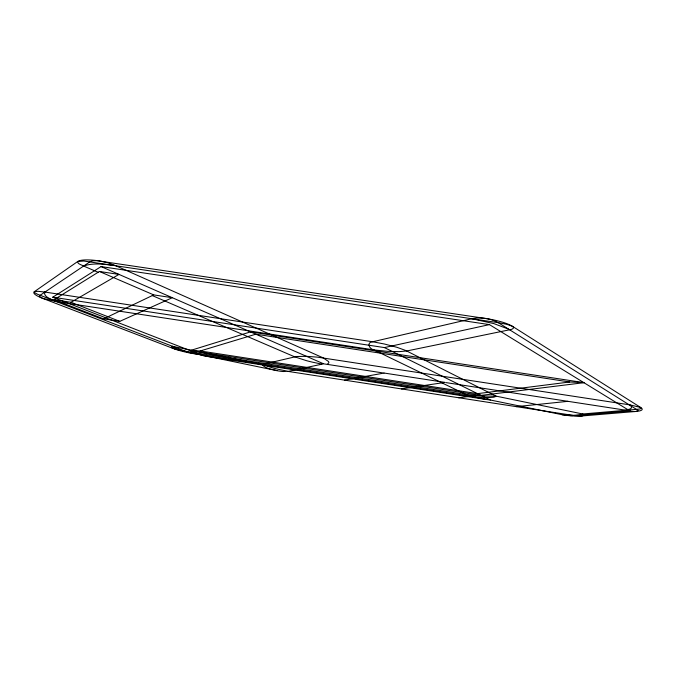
<?xml version="1.0" encoding="UTF-8"?>
<svg xmlns="http://www.w3.org/2000/svg" width="676" height="676" viewBox="0 0 676 676"><rect width="100%" height="100%" fill="white"/><g stroke="black" fill="none" stroke-linecap="round" stroke-linejoin="round"><path stroke-width="1.01" d="M34.299 291.728L34.789 292.759L37.383 294.195L55.914 301.42M187.311 352.492L187.075 352.441A24.015 4.056 10.9 0 1 173.436 348.571L42.816 298.412L40.154 297.06L39.504 295.716L90.026 261.747L92.73 260.826L96.888 260.683L485.655 318.497A32.194 7.402 8.1 0 1 512.619 326.423L640.755 407.535C642.259 409.174 637.983 409.141 637.045 409.326L582.771 413.982L496.099 396.144L405.625 350.455L396.846 347.278L384.357 344L372.645 341.769L44.76 292.04C43.027 297.313 52.686 299.493 56.294 301.564L187.877 352.23L277.515 370.761A7.985 1.335 10.1 0 0 283.413 371.53M512.619 326.423C515.45 328.105 511.284 329.744 509.67 329.778L406.724 350.979L399.186 351.647L387.593 351.351L373.87 349.889L56.294 301.564L42.816 298.412A27.986 5.146 12.3 0 1 34.4 291.643L77.757 261.477L83.824 261.029L498.305 322.68L506.738 324.294L512.366 326.271M568.516 415.588L566.15 415.343A7.985 1.318 7.8 0 1 562.094 414.709L490.37 400.015A10.436 1.783 8.4 0 1 486.821 399.558L207.54 356.497A17.17 2.89 10.8 0 1 203.417 355.762L52.753 297.203L101.079 266.581L489.441 324.615L629.626 410.771M54.046 299.713L99.406 271.473L118.993 274.405L70.988 302.29L54.046 299.713L103.589 318.878L119.796 321.353L172.321 297.71L153.706 294.897L99.406 271.473M115.241 265.516L107.695 262.736L100.2 261.029A32.059 6.912 12.4 0 0 77.757 261.477C77.115 264.037 81.914 264.874 83.604 266.048C93.668 262.44 104.856 264.493 115.241 265.516L323.305 357.925L328.46 361.483A43.019 7.732 10.1 0 1 328.84 362.759L327.361 364.33M34.4 291.643L37.966 291.297L44.76 292.04M103.589 318.878L153.706 294.897M283.421 371.538L287.951 371.293L279.061 369.459A41.295 7.132 10.1 0 1 273.467 368.09L262.127 364.541L172.228 346.306L171.408 346.746L171.594 347.599L173.436 348.571M190.117 350.59L250.534 331.882L584.165 382.658L481.042 395.401L190.117 350.59L200.214 350.971L477.518 393.652L569.699 381.991L584.165 382.658M200.214 350.971L255.815 334.189L569.699 381.991M574.473 415.529L580.819 415.993A8.188 1.36 7.7 0 0 582.247 415.943L635.922 411.464L638.178 410.45L498.305 322.68C490.37 318.261 480.712 317.052 471.823 318.726L372.645 341.769C366.181 342.284 369.29 349.061 373.87 349.889L466.558 394.801L471.941 396.508L486.821 399.567M52.753 297.203L384.407 347.582L489.441 324.615M625.993 410.18L630.057 408.972A44.616 7.901 7.5 0 0 631.384 407.932L631.494 406.369L629.931 404.882L317.382 357.139L306.439 356.311L296.468 356.505L262.127 364.541C265.55 368.842 272.065 369.172 277.042 370.668M344.523 380.123L384.002 373.093L323.627 363.823L288.069 371.411L572.741 415.351M401.375 388.903L444.85 382.43M458.649 397.741L470.217 396.305M470.817 396.229L479.909 395.105M516.346 406.648L567.958 401.333M574.456 415.622L630.243 410.898L445.923 382.599M569.04 415.588L568.71 415.563A9.354 1.546 7.8 0 1 566.15 415.343M562.094 414.709L572.073 415.351L578.969 415.005A29.972 5.045 7.8 0 0 582.281 414.219L582.771 413.982L584.089 415.165L582.247 415.943A24.209 4.056 7.8 0 1 569.716 415.698M627.404 411.042L634.316 411.532A8.805 1.529 7.1 0 0 635.922 411.464A26.026 4.563 7.2 0 0 640.755 407.535M383.993 373.025L444.749 382.354M629.931 404.882L640.595 407.442M471.823 318.726L493.953 323.635L508.563 329.136M321.683 364.085L312.287 362.125A43.957 8.12 9.8 0 1 306.405 360.646L294.626 356.81L152.277 295.581M187.556 352.542L188.883 352.821A15.801 2.653 10.9 0 0 193.226 353.599L472.947 396.727L484.075 397.775L493.277 397.26A30.192 5.264 8.5 0 0 495.669 396.457L496.099 396.144L480.425 396.06L465.848 394.471L184.852 351.174L174.315 348.875M178.667 350.024L173.191 347.329A28.054 4.74 10.8 0 1 172.228 346.306M70.988 302.29L119.796 321.353M83.604 266.048L98.104 272.284M101.079 266.581L250.382 331.815M250.534 331.882L323.17 363.62M384.407 347.582L490.37 400.015M573.18 415.596A14.458 2.4 7.8 0 1 569.057 415.596"/></g></svg>
